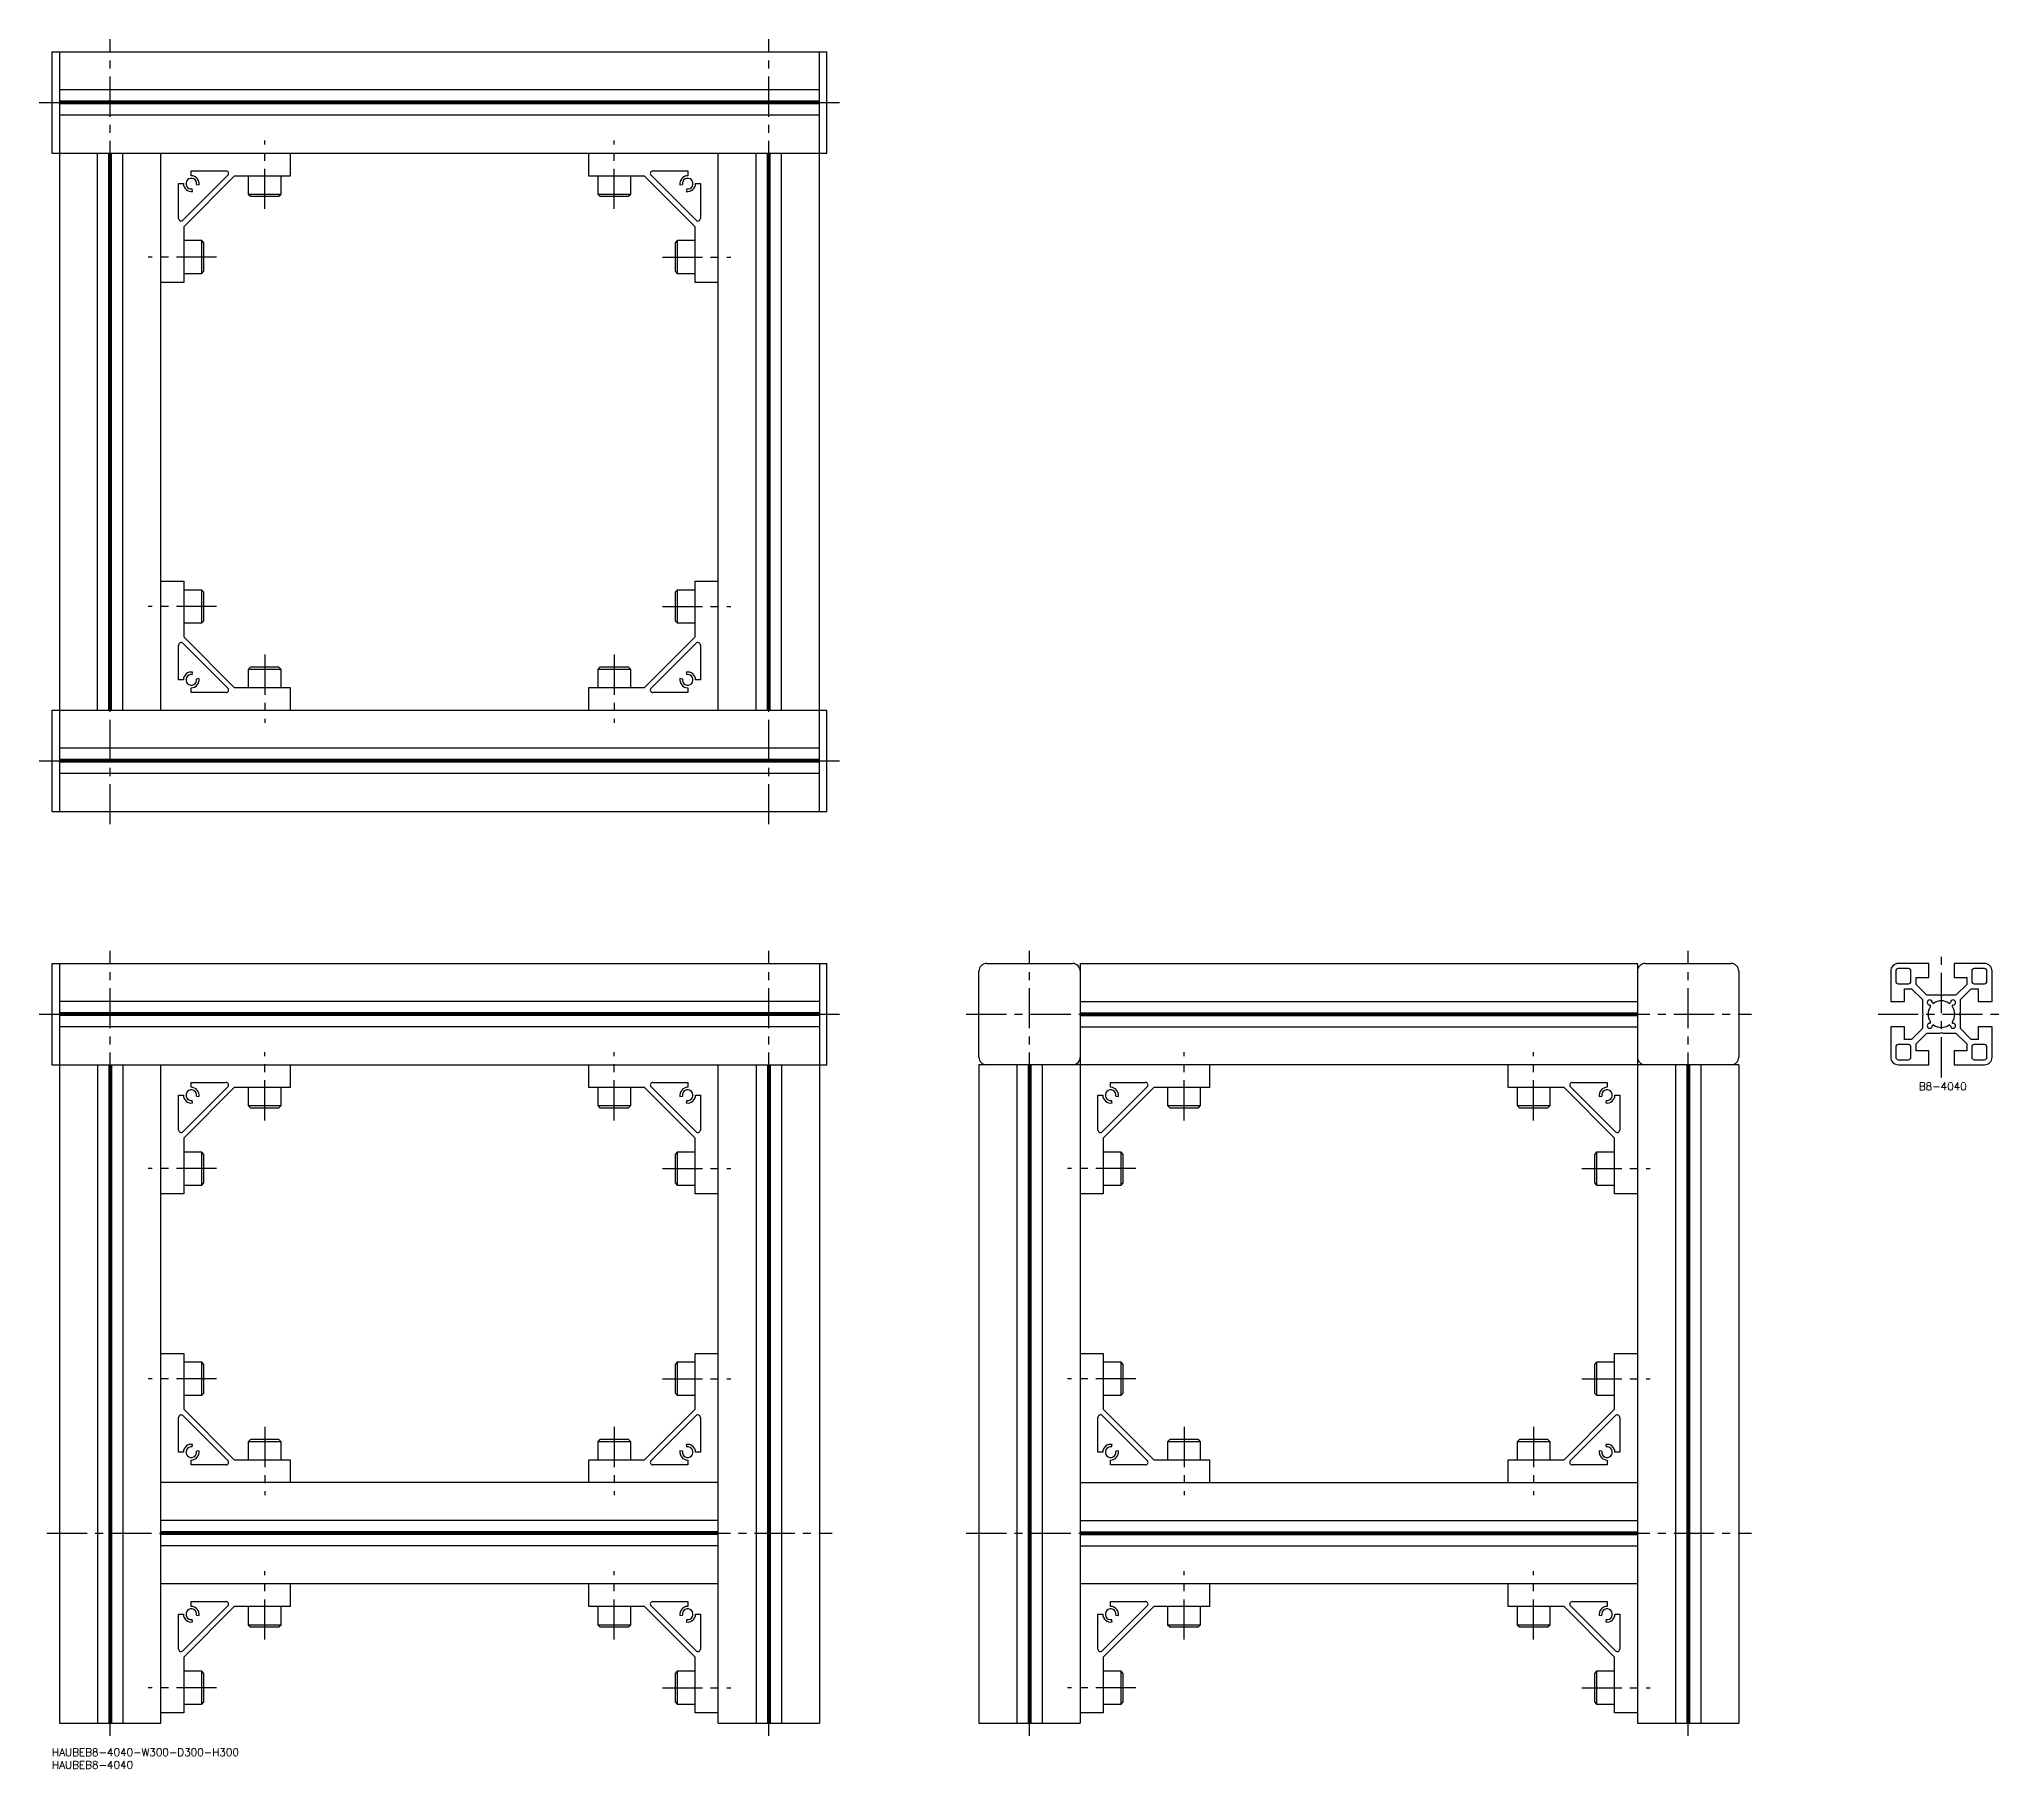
# Model space of a CAD drawing. Extents: x -5 to 771, y -8 to 675.
import ezdxf

# ---------------------------------------------------------------- set-up
doc = ezdxf.new("R2010")
doc.units = 0
doc.header["$LTSCALE"] = 0.5
doc.linetypes.add('CENTER', pattern=[50.8, 31.75, -6.35, 6.35, -6.35])
for name, color, linetype in [('MSM_CENTER', 1, 'CENTER'), ('MSM_CONTINUOUS', 7, 'CONTINUOUS'), ('MSM_PART_NUMBER', 7, 'CONTINUOUS')]:
    doc.layers.add(name, color=color, linetype=linetype)
doc.styles.get("Standard").update_dxf_attribs({"font": 'txt.shx', "height": 3, "bigfont": 'bigfont.shx'})

# ---------------------------------------------------------------- blocks, each defined once
blk = doc.blocks.new('*U8')
at = {"layer": 'MSM_PART_NUMBER'}
blk.add_text('HAUBEB8-4040-W300-D300-H300', height=3, dxfattribs=at).set_placement((0, -3))
blk = doc.blocks.new('*U9')
at = {"layer": 'MSM_PART_NUMBER'}
blk.add_text('HAUBEB8-4040', height=3, dxfattribs=at).set_placement((0, -8))
blk = doc.blocks.new('*U10')
at = {"layer": 'MSM_PART_NUMBER'}
blk.add_text('B8-4040', height=3, dxfattribs=at).set_placement((737.11, 259.97))

msp = doc.modelspace()

# ---------------------------------------------------------------- linework, layer by layer
at = {"layer": 'MSM_CENTER'}
for p, q in [((23, 365), (23, 675)), ((283, 365), (283, 675)), ((-5, 650), (311, 650)), ((84, 608), (84, 635)), ((222, 608), (222, 635)), ((65, 589), (38, 589)), ((241, 589), (268, 589)), ((65, 451), (38, 451)), ((241, 451), (268, 451)), ((84, 432), (84, 405)), ((222, 432), (222, 405)), ((-5, 390), (311, 390)), ((23, 5), (23, 315)), ((283, 5), (283, 315)), ((386, 5), (386, 315)), ((646, 5), (646, 315)), ((746, 265), (746, 315)), ((-5, 290), (311, 290)), ((361, 290), (671, 290)), ((721, 290), (771, 290)), ((84, 248), (84, 275)), ((222, 248), (222, 275)), ((447, 248), (447, 275)), ((585, 248), (585, 275)), ((65, 229), (38, 229)), ((241, 229), (268, 229)), ((428, 229), (401, 229)), ((604, 229), (631, 229)), ((65, 146), (38, 146)), ((241, 146), (268, 146)), ((428, 146), (401, 146)), ((604, 146), (631, 146)), ((84, 127), (84, 100)), ((222, 127), (222, 100)), ((447, 127), (447, 100)), ((585, 127), (585, 100)), ((-2, 85), (308, 85)), ((361, 85), (671, 85)), ((84, 43), (84, 70)), ((222, 43), (222, 70)), ((447, 43), (447, 70)), ((585, 43), (585, 70)), ((65, 24), (38, 24)), ((241, 24), (268, 24)), ((428, 24), (401, 24)), ((604, 24), (631, 24))]:
    msp.add_line(p, q, dxfattribs=at)
at = {"layer": 'MSM_CONTINUOUS'}
for p, q in [((0, 670), (306, 670)), ((0, 670), (0, 630)), ((3, 670), (3, 370)), ((303, 370), (303, 670)), ((306, 630), (306, 670)), ((303, 655), (3, 655)), ((303, 650.52), (3, 650.52)), ((303, 650), (3, 650)), ((303, 649.48), (3, 649.48)), ((303, 645), (3, 645)), ((0, 630), (306, 630)), ((18, 410), (18, 630)), ((22.48, 410), (22.48, 630)), ((23, 410), (23, 630)), ((23.52, 410), (23.52, 630)), ((28, 410), (28, 630)), ((43, 410), (43, 630)), ((94, 630), (94, 621)), ((212, 621), (212, 630)), ((263, 410), (263, 630)), ((278, 410), (278, 630)), ((282.48, 410), (282.48, 630)), ((283, 410), (283, 630)), ((283.52, 410), (283.52, 630)), ((288, 410), (288, 630)), ((69.46, 621.29), (51.71, 603.54)), ((72, 621), (52, 601)), ((55, 623), (68.76, 623)), ((55, 621.1), (55, 623)), ((94, 621), (72, 621)), ((77.5, 621), (77.5, 613.87)), ((90.5, 613.87), (90.5, 621)), ((234, 621), (212, 621)), ((215.5, 621), (215.5, 613.87)), ((228.5, 613.87), (228.5, 621)), ((254, 601), (234, 621)), ((254.29, 603.54), (236.54, 621.29)), ((237.24, 623), (251, 623)), ((251, 623), (251, 621.1)), ((50, 604.24), (50, 618)), ((50, 618), (51.9, 618)), ((55.54, 614.95), (55.36, 615.93)), ((57.07, 617.64), (58.05, 617.46)), ((77.5, 613.87), (78.37, 613)), ((77.5, 613.87), (90.5, 613.87)), ((89.63, 613), (90.5, 613.87)), ((215.5, 613.87), (216.37, 613)), ((215.5, 613.87), (228.5, 613.87)), ((227.63, 613), (228.5, 613.87)), ((247.95, 617.46), (248.93, 617.64)), ((250.64, 615.93), (250.46, 614.95)), ((254.1, 618), (256, 618)), ((256, 618), (256, 604.24)), ((78.37, 613), (89.63, 613)), ((216.37, 613), (227.63, 613)), ((52, 601), (52, 579)), ((254, 579), (254, 601)), ((59.13, 595.5), (52, 595.5)), ((60, 594.63), (59.13, 595.5)), ((59.13, 582.5), (59.13, 595.5)), ((60, 583.37), (60, 594.63)), ((246.87, 595.5), (246, 594.63)), ((246, 594.63), (246, 583.37)), ((254, 595.5), (246.87, 595.5)), ((246.87, 595.5), (246.87, 582.5)), ((52, 582.5), (59.13, 582.5)), ((59.13, 582.5), (60, 583.37)), ((246, 583.37), (246.87, 582.5)), ((246.87, 582.5), (254, 582.5)), ((52, 579), (43, 579)), ((263, 579), (254, 579)), ((43, 461), (52, 461)), ((52, 461), (52, 439)), ((254, 439), (254, 461)), ((254, 461), (263, 461)), ((59.13, 457.5), (52, 457.5)), ((60, 456.63), (59.13, 457.5)), ((59.13, 444.5), (59.13, 457.5)), ((60, 445.37), (60, 456.63)), ((246.87, 457.5), (246, 456.63)), ((246, 456.63), (246, 445.37)), ((254, 457.5), (246.87, 457.5)), ((246.87, 457.5), (246.87, 444.5)), ((52, 444.5), (59.13, 444.5)), ((59.13, 444.5), (60, 445.37)), ((246, 445.37), (246.87, 444.5)), ((246.87, 444.5), (254, 444.5)), ((50, 422), (50, 435.76)), ((51.71, 436.46), (69.46, 418.71)), ((52, 439), (72, 419)), ((234, 419), (254, 439)), ((236.54, 418.71), (254.29, 436.46)), ((256, 435.76), (256, 422)), ((78.37, 427), (77.5, 426.13)), ((89.63, 427), (78.37, 427)), ((90.5, 426.13), (89.63, 427)), ((216.37, 427), (215.5, 426.13)), ((227.63, 427), (216.37, 427)), ((228.5, 426.13), (227.63, 427)), ((51.9, 422), (50, 422)), ((55.36, 424.07), (55.54, 425.05)), ((58.05, 422.54), (57.07, 422.36)), ((77.5, 426.13), (77.5, 419)), ((90.5, 426.13), (77.5, 426.13)), ((90.5, 419), (90.5, 426.13)), ((215.5, 426.13), (215.5, 419)), ((228.5, 426.13), (215.5, 426.13)), ((228.5, 419), (228.5, 426.13)), ((248.93, 422.36), (247.95, 422.54)), ((250.46, 425.05), (250.64, 424.07)), ((256, 422), (254.1, 422)), ((55, 417), (55, 418.9)), ((68.76, 417), (55, 417)), ((72, 419), (94, 419)), ((94, 419), (94, 410)), ((212, 419), (234, 419)), ((212, 410), (212, 419)), ((251, 417), (237.24, 417)), ((251, 418.9), (251, 417)), ((0, 410), (306, 410)), ((0, 410), (0, 370)), ((306, 370), (306, 410)), ((303, 395), (3, 395)), ((303, 390.52), (3, 390.52)), ((303, 390), (3, 390)), ((303, 389.48), (3, 389.48)), ((303, 385), (3, 385)), ((0, 370), (306, 370)), ((0, 310), (306, 310)), ((0, 310), (0, 270)), ((3, 310), (3, 10)), ((303, 310), (303, 10)), ((306, 270), (306, 310)), ((366, 273), (366, 307)), ((369, 310), (403, 310)), ((406, 310), (406, 10)), ((406, 310), (626, 310)), ((626, 310), (626, 10)), ((629, 310), (663, 310)), ((666, 307), (666, 273)), ((726, 307), (726, 295)), ((728, 307), (728, 303)), ((741, 310), (729, 310)), ((733, 308), (729, 308)), ((734, 303), (734, 307)), ((736, 304.5), (741, 304.5)), ((736, 301.77), (736, 304.5)), ((741, 304.5), (741, 310)), ((763, 310), (751, 310)), ((751, 310), (751, 304.5)), ((751, 304.5), (756, 304.5)), ((756, 304.5), (756, 301.77)), ((758, 307), (758, 303)), ((763, 308), (759, 308)), ((764, 303), (764, 307)), ((766, 295), (766, 307)), ((303, 295), (3, 295)), ((406, 295), (626, 295)), ((726, 295), (731.5, 295)), ((729, 302), (733, 302)), ((731.5, 295), (731.5, 300)), ((731.5, 300), (734.23, 300)), ((734.23, 300), (738.5, 295.73)), ((740.27, 297.5), (736, 301.77)), ((738.5, 295.73), (738.5, 290.52)), ((745.48, 297.5), (740.27, 297.5)), ((746, 297.2), (745.48, 297.5)), ((746.52, 297.5), (746, 297.2)), ((751.73, 297.5), (746.52, 297.5)), ((756, 301.77), (751.73, 297.5)), ((753.5, 295.73), (757.77, 300)), ((753.5, 290.52), (753.5, 295.73)), ((757.77, 300), (760.5, 300)), ((759, 302), (763, 302)), ((760.5, 300), (760.5, 295)), ((760.5, 295), (766, 295)), ((303, 290.52), (3, 290.52)), ((303, 290), (3, 290)), ((303, 289.48), (3, 289.48)), ((406, 290.52), (626, 290.52)), ((406, 290), (626, 290)), ((406, 289.48), (626, 289.48)), ((738.5, 290.52), (738.8, 290)), ((738.8, 290), (738.5, 289.48)), ((738.5, 289.48), (738.5, 284.27)), ((753.2, 290), (753.5, 290.52)), ((753.5, 289.48), (753.2, 290)), ((753.5, 284.27), (753.5, 289.48)), ((303, 285), (3, 285)), ((406, 285), (626, 285)), ((731.5, 285), (726, 285)), ((726, 285), (726, 273)), ((731.5, 280), (731.5, 285)), ((734.23, 280), (731.5, 280)), ((738.5, 284.27), (734.23, 280)), ((736, 278.23), (740.27, 282.5)), ((740.27, 282.5), (745.48, 282.5)), ((745.48, 282.5), (746, 282.8)), ((746, 282.8), (746.52, 282.5)), ((746.52, 282.5), (751.73, 282.5)), ((751.73, 282.5), (756, 278.23)), ((757.77, 280), (753.5, 284.27)), ((760.5, 280), (757.77, 280)), ((766, 285), (760.5, 285)), ((760.5, 285), (760.5, 280)), ((766, 273), (766, 285)), ((728, 277), (728, 273)), ((733, 278), (729, 278)), ((729, 272), (733, 272)), ((734, 273), (734, 277)), ((736, 275.5), (736, 278.23)), ((741, 275.5), (736, 275.5)), ((741, 270), (741, 275.5)), ((751, 275.5), (751, 270)), ((756, 275.5), (751, 275.5)), ((756, 278.23), (756, 275.5)), ((758, 277), (758, 273)), ((763, 278), (759, 278)), ((759, 272), (763, 272)), ((764, 273), (764, 277)), ((0, 270), (306, 270)), ((18, 270), (18, 10)), ((22.48, 270), (22.48, 10)), ((23, 270), (23, 10)), ((23.52, 270), (23.52, 10)), ((28, 270), (28, 10)), ((43, 10), (43, 270)), ((94, 270), (94, 261)), ((212, 261), (212, 270)), ((263, 10), (263, 270)), ((278, 270), (278, 10)), ((282.48, 270), (282.48, 10)), ((283, 270), (283, 10)), ((283.52, 270), (283.52, 10)), ((288, 270), (288, 10)), ((666, 270), (366, 270)), ((366, 270), (366, 10)), ((381, 270), (381, 10)), ((385.48, 270), (385.48, 10)), ((386, 270), (386, 10)), ((386.52, 270), (386.52, 10)), ((391, 270), (391, 10)), ((457, 270), (457, 261)), ((575, 261), (575, 270)), ((641, 270), (641, 10)), ((645.48, 270), (645.48, 10)), ((646, 270), (646, 10)), ((646.52, 270), (646.52, 10)), ((651, 270), (651, 10)), ((666, 270), (666, 10)), ((729, 270), (741, 270)), ((751, 270), (763, 270)), ((50, 244.24), (50, 258)), ((50, 258), (51.9, 258)), ((69.46, 261.29), (51.71, 243.54)), ((72, 261), (52, 241)), ((55, 263), (68.76, 263)), ((55, 261.1), (55, 263)), ((57.07, 257.64), (58.05, 257.46)), ((94, 261), (72, 261)), ((77.5, 261), (77.5, 253.87)), ((90.5, 253.87), (90.5, 261)), ((234, 261), (212, 261)), ((215.5, 261), (215.5, 253.87)), ((228.5, 253.87), (228.5, 261)), ((254, 241), (234, 261)), ((254.29, 243.54), (236.54, 261.29)), ((237.24, 263), (251, 263)), ((247.95, 257.46), (248.93, 257.64)), ((251, 263), (251, 261.1)), ((254.1, 258), (256, 258)), ((256, 258), (256, 244.24)), ((413, 244.24), (413, 258)), ((413, 258), (414.9, 258)), ((432.46, 261.29), (414.71, 243.54)), ((435, 261), (415, 241)), ((418, 263), (431.76, 263)), ((418, 261.1), (418, 263)), ((420.07, 257.64), (421.05, 257.46)), ((457, 261), (435, 261)), ((440.5, 261), (440.5, 253.87)), ((453.5, 253.87), (453.5, 261)), ((597, 261), (575, 261)), ((578.5, 261), (578.5, 253.87)), ((591.5, 253.87), (591.5, 261)), ((617, 241), (597, 261)), ((617.29, 243.54), (599.54, 261.29)), ((600.24, 263), (614, 263)), ((610.95, 257.46), (611.93, 257.64)), ((614, 263), (614, 261.1)), ((617.1, 258), (619, 258)), ((619, 258), (619, 244.24)), ((55.54, 254.95), (55.36, 255.93)), ((77.5, 253.87), (78.37, 253)), ((77.5, 253.87), (90.5, 253.87)), ((78.37, 253), (89.63, 253)), ((89.63, 253), (90.5, 253.87)), ((215.5, 253.87), (216.37, 253)), ((215.5, 253.87), (228.5, 253.87)), ((216.37, 253), (227.63, 253)), ((227.63, 253), (228.5, 253.87)), ((250.64, 255.93), (250.46, 254.95)), ((418.54, 254.95), (418.36, 255.93)), ((440.5, 253.87), (441.37, 253)), ((440.5, 253.87), (453.5, 253.87)), ((441.37, 253), (452.63, 253)), ((452.63, 253), (453.5, 253.87)), ((578.5, 253.87), (579.37, 253)), ((578.5, 253.87), (591.5, 253.87)), ((579.37, 253), (590.63, 253)), ((590.63, 253), (591.5, 253.87)), ((613.64, 255.93), (613.46, 254.95)), ((52, 241), (52, 219)), ((254, 219), (254, 241)), ((415, 241), (415, 219)), ((617, 219), (617, 241)), ((59.13, 235.5), (52, 235.5)), ((60, 234.63), (59.13, 235.5)), ((59.13, 222.5), (59.13, 235.5)), ((60, 223.37), (60, 234.63)), ((246.87, 235.5), (246, 234.63)), ((246, 234.63), (246, 223.37)), ((254, 235.5), (246.87, 235.5)), ((246.87, 235.5), (246.87, 222.5)), ((422.13, 235.5), (415, 235.5)), ((423, 234.63), (422.13, 235.5)), ((422.13, 222.5), (422.13, 235.5)), ((423, 223.37), (423, 234.63)), ((609.87, 235.5), (609, 234.63)), ((609, 234.63), (609, 223.37)), ((617, 235.5), (609.87, 235.5)), ((609.87, 235.5), (609.87, 222.5)), ((52, 219), (43, 219)), ((52, 222.5), (59.13, 222.5)), ((59.13, 222.5), (60, 223.37)), ((246, 223.37), (246.87, 222.5)), ((246.87, 222.5), (254, 222.5)), ((263, 219), (254, 219)), ((415, 219), (406, 219)), ((415, 222.5), (422.13, 222.5)), ((422.13, 222.5), (423, 223.37)), ((609, 223.37), (609.87, 222.5)), ((609.87, 222.5), (617, 222.5)), ((626, 219), (617, 219)), ((43, 156), (52, 156)), ((52, 156), (52, 134)), ((254, 134), (254, 156)), ((254, 156), (263, 156)), ((406, 156), (415, 156)), ((415, 156), (415, 134)), ((617, 134), (617, 156)), ((617, 156), (626, 156)), ((59.13, 152.5), (52, 152.5)), ((60, 151.63), (59.13, 152.5)), ((59.13, 139.5), (59.13, 152.5)), ((60, 140.37), (60, 151.63)), ((246.87, 152.5), (246, 151.63)), ((246, 151.63), (246, 140.37)), ((254, 152.5), (246.87, 152.5)), ((246.87, 152.5), (246.87, 139.5)), ((422.13, 152.5), (415, 152.5)), ((423, 151.63), (422.13, 152.5)), ((422.13, 139.5), (422.13, 152.5)), ((423, 140.37), (423, 151.63)), ((609.87, 152.5), (609, 151.63)), ((609, 151.63), (609, 140.37)), ((617, 152.5), (609.87, 152.5)), ((609.87, 152.5), (609.87, 139.5)), ((59.13, 139.5), (60, 140.37)), ((246, 140.37), (246.87, 139.5)), ((422.13, 139.5), (423, 140.37)), ((609, 140.37), (609.87, 139.5)), ((52, 139.5), (59.13, 139.5)), ((52, 134), (72, 114)), ((234, 114), (254, 134)), ((246.87, 139.5), (254, 139.5)), ((415, 139.5), (422.13, 139.5)), ((415, 134), (435, 114)), ((597, 114), (617, 134)), ((609.87, 139.5), (617, 139.5)), ((50, 117), (50, 130.76)), ((51.71, 131.46), (69.46, 113.71)), ((236.54, 113.71), (254.29, 131.46)), ((256, 130.76), (256, 117)), ((413, 117), (413, 130.76)), ((414.71, 131.46), (432.46, 113.71)), ((599.54, 113.71), (617.29, 131.46)), ((619, 130.76), (619, 117)), ((51.9, 117), (50, 117)), ((55.36, 119.07), (55.54, 120.05)), ((58.05, 117.54), (57.07, 117.36)), ((78.37, 122), (77.5, 121.13)), ((77.5, 121.13), (77.5, 114)), ((90.5, 121.13), (77.5, 121.13)), ((89.63, 122), (78.37, 122)), ((90.5, 121.13), (89.63, 122)), ((90.5, 114), (90.5, 121.13)), ((216.37, 122), (215.5, 121.13)), ((215.5, 121.13), (215.5, 114)), ((228.5, 121.13), (215.5, 121.13)), ((227.63, 122), (216.37, 122)), ((228.5, 121.13), (227.63, 122)), ((228.5, 114), (228.5, 121.13)), ((248.93, 117.36), (247.95, 117.54)), ((250.46, 120.05), (250.64, 119.07)), ((256, 117), (254.1, 117)), ((414.9, 117), (413, 117)), ((418.36, 119.07), (418.54, 120.05)), ((421.05, 117.54), (420.07, 117.36)), ((441.37, 122), (440.5, 121.13)), ((440.5, 121.13), (440.5, 114)), ((453.5, 121.13), (440.5, 121.13)), ((452.63, 122), (441.37, 122)), ((453.5, 121.13), (452.63, 122)), ((453.5, 114), (453.5, 121.13)), ((579.37, 122), (578.5, 121.13)), ((578.5, 121.13), (578.5, 114)), ((591.5, 121.13), (578.5, 121.13)), ((590.63, 122), (579.37, 122)), ((591.5, 121.13), (590.63, 122)), ((591.5, 114), (591.5, 121.13)), ((611.93, 117.36), (610.95, 117.54)), ((613.46, 120.05), (613.64, 119.07)), ((619, 117), (617.1, 117)), ((55, 112), (55, 113.9)), ((68.76, 112), (55, 112)), ((72, 114), (94, 114)), ((94, 114), (94, 105)), ((212, 114), (234, 114)), ((212, 105), (212, 114)), ((251, 112), (237.24, 112)), ((251, 113.9), (251, 112)), ((418, 112), (418, 113.9)), ((431.76, 112), (418, 112)), ((435, 114), (457, 114)), ((457, 114), (457, 105)), ((575, 114), (597, 114)), ((575, 105), (575, 114)), ((614, 112), (600.24, 112)), ((614, 113.9), (614, 112)), ((263, 105), (43, 105)), ((406, 105), (626, 105)), ((263, 90), (43, 90)), ((263, 85.52), (43, 85.52)), ((406, 90), (626, 90)), ((406, 85.52), (626, 85.52)), ((263, 85), (43, 85)), ((263, 84.48), (43, 84.48)), ((263, 80), (43, 80)), ((406, 85), (626, 85)), ((406, 84.48), (626, 84.48)), ((406, 80), (626, 80)), ((263, 65), (43, 65)), ((94, 65), (94, 56)), ((212, 56), (212, 65)), ((626, 65), (406, 65)), ((457, 65), (457, 56)), ((575, 56), (575, 65)), ((69.46, 56.29), (51.71, 38.54)), ((72, 56), (52, 36)), ((55, 58), (68.76, 58)), ((55, 56.1), (55, 58)), ((94, 56), (72, 56)), ((77.5, 56), (77.5, 48.87)), ((90.5, 48.87), (90.5, 56)), ((234, 56), (212, 56)), ((215.5, 56), (215.5, 48.87)), ((228.5, 48.87), (228.5, 56)), ((254, 36), (234, 56)), ((254.29, 38.54), (236.54, 56.29)), ((237.24, 58), (251, 58)), ((251, 58), (251, 56.1)), ((432.46, 56.29), (414.71, 38.54)), ((435, 56), (415, 36)), ((418, 58), (431.76, 58)), ((418, 56.1), (418, 58)), ((457, 56), (435, 56)), ((440.5, 56), (440.5, 48.87)), ((453.5, 48.87), (453.5, 56)), ((597, 56), (575, 56)), ((578.5, 56), (578.5, 48.87)), ((591.5, 48.87), (591.5, 56)), ((617, 36), (597, 56)), ((617.29, 38.54), (599.54, 56.29)), ((600.24, 58), (614, 58)), ((614, 58), (614, 56.1)), ((50, 39.24), (50, 53)), ((50, 53), (51.9, 53)), ((55.54, 49.95), (55.36, 50.93)), ((57.07, 52.64), (58.05, 52.46)), ((77.5, 48.87), (78.37, 48)), ((77.5, 48.87), (90.5, 48.87)), ((78.37, 48), (89.63, 48)), ((89.63, 48), (90.5, 48.87)), ((215.5, 48.87), (216.37, 48)), ((215.5, 48.87), (228.5, 48.87)), ((216.37, 48), (227.63, 48)), ((227.63, 48), (228.5, 48.87)), ((247.95, 52.46), (248.93, 52.64)), ((250.64, 50.93), (250.46, 49.95)), ((254.1, 53), (256, 53)), ((256, 53), (256, 39.24)), ((413, 39.24), (413, 53)), ((413, 53), (414.9, 53)), ((418.54, 49.95), (418.36, 50.93)), ((420.07, 52.64), (421.05, 52.46)), ((440.5, 48.87), (441.37, 48)), ((440.5, 48.87), (453.5, 48.87)), ((441.37, 48), (452.63, 48)), ((452.63, 48), (453.5, 48.87)), ((578.5, 48.87), (579.37, 48)), ((578.5, 48.87), (591.5, 48.87)), ((579.37, 48), (590.63, 48)), ((590.63, 48), (591.5, 48.87)), ((610.95, 52.46), (611.93, 52.64)), ((613.64, 50.93), (613.46, 49.95)), ((617.1, 53), (619, 53)), ((619, 53), (619, 39.24)), ((52, 36), (52, 14)), ((254, 14), (254, 36)), ((415, 36), (415, 14)), ((617, 14), (617, 36)), ((59.13, 30.5), (52, 30.5)), ((60, 29.63), (59.13, 30.5)), ((59.13, 17.5), (59.13, 30.5)), ((60, 18.37), (60, 29.63)), ((246.87, 30.5), (246, 29.63)), ((246, 29.63), (246, 18.37)), ((254, 30.5), (246.87, 30.5)), ((246.87, 30.5), (246.87, 17.5)), ((422.13, 30.5), (415, 30.5)), ((423, 29.63), (422.13, 30.5)), ((422.13, 17.5), (422.13, 30.5)), ((423, 18.37), (423, 29.63)), ((609.87, 30.5), (609, 29.63)), ((609, 29.63), (609, 18.37)), ((617, 30.5), (609.87, 30.5)), ((609.87, 30.5), (609.87, 17.5)), ((52, 17.5), (59.13, 17.5)), ((59.13, 17.5), (60, 18.37)), ((246, 18.37), (246.87, 17.5)), ((246.87, 17.5), (254, 17.5)), ((415, 17.5), (422.13, 17.5)), ((422.13, 17.5), (423, 18.37)), ((609, 18.37), (609.87, 17.5)), ((609.87, 17.5), (617, 17.5)), ((3, 10), (43, 10)), ((52, 14), (43, 14)), ((263, 14), (254, 14)), ((263, 10), (303, 10)), ((366, 10), (406, 10)), ((415, 14), (406, 14)), ((626, 14), (617, 14)), ((626, 10), (666, 10))]:
    msp.add_line(p, q, dxfattribs=at)
for centre, radius, start, end in [((55, 618), 3.1, 350, 90), ((68.76, 622), 1, 315, 90), ((237.24, 622), 1, 90, 225), ((251, 618), 3.1, 90, 190), ((55, 618), 3.1, 180, 280), ((55, 618), 2.1, 350, 280), ((251, 618), 2.1, 260, 190), ((251, 618), 3.1, 260, 0), ((51, 604.24), 1, 180, 315), ((255, 604.24), 1, 225, 0), ((51, 435.76), 1, 45, 180), ((255, 435.76), 1, 0, 135), ((55, 422), 3.1, 80, 180), ((55, 422), 2.1, 80, 10), ((55, 422), 3.1, 270, 10), ((251, 422), 3.1, 170, 270), ((251, 422), 2.1, 170, 100), ((251, 422), 3.1, 0, 100), ((68.76, 418), 1, 270, 45), ((237.24, 418), 1, 135, 270), ((369, 307), 3, 90, 180), ((403, 307), 3, 0, 90), ((629, 307), 3, 90, 180), ((663, 307), 3, 0, 90), ((729, 307), 3, 90, 180), ((729, 307), 1, 90, 180), ((729, 303), 1, 180, 270), ((733, 307), 1, 0, 90), ((733, 303), 1, 270, 0), ((759, 307), 1, 90, 180), ((759, 303), 1, 180, 270), ((763, 307), 3, 0, 90), ((763, 307), 1, 0, 90), ((763, 303), 1, 270, 0), ((741.4, 294.6), 1, 2.53518, 267.46482), ((746, 290), 5.25, 55.53237, 124.46763), ((750.6, 294.6), 1, 272.53518, 177.46482), ((746, 290), 5.25, 145.53237, 214.46763), ((741.34, 293.2), 0.4, 325.53237, 87.46482), ((742.8, 294.66), 0.4, 182.53518, 304.46763), ((749.2, 294.66), 0.4, 235.53237, 357.46482), ((750.66, 293.2), 0.4, 92.53518, 214.46763), ((746, 290), 5.25, 325.53237, 34.46763), ((741.4, 285.4), 1, 92.53518, 357.46482), ((741.34, 286.8), 0.4, 272.53518, 34.46763), ((742.8, 285.34), 0.4, 55.53237, 177.46482), ((746, 290), 5.25, 235.53237, 304.46763), ((749.2, 285.34), 0.4, 2.53518, 124.46763), ((750.6, 285.4), 1, 182.53518, 87.46482), ((750.66, 286.8), 0.4, 145.53237, 267.46482), ((369, 273), 3, 180, 270), ((403, 273), 3, 270, 0), ((629, 273), 3, 180, 270), ((663, 273), 3, 270, 0), ((729, 273), 3, 180, 270), ((729, 277), 1, 90, 180), ((729, 273), 1, 180, 270), ((733, 277), 1, 0, 90), ((733, 273), 1, 270, 0), ((759, 277), 1, 90, 180), ((759, 273), 1, 180, 270), ((763, 277), 1, 0, 90), ((763, 273), 1, 270, 0), ((763, 273), 3, 270, 0), ((55, 258), 3.1, 180, 280), ((55, 258), 2.1, 350, 280), ((55, 258), 3.1, 350, 90), ((68.76, 262), 1, 315, 90), ((237.24, 262), 1, 90, 225), ((251, 258), 3.1, 90, 190), ((251, 258), 2.1, 260, 190), ((251, 258), 3.1, 260, 0), ((418, 258), 3.1, 180, 280), ((418, 258), 2.1, 350, 280), ((418, 258), 3.1, 350, 90), ((431.76, 262), 1, 315, 90), ((600.24, 262), 1, 90, 225), ((614, 258), 3.1, 90, 190), ((614, 258), 2.1, 260, 190), ((614, 258), 3.1, 260, 0), ((51, 244.24), 1, 180, 315), ((255, 244.24), 1, 225, 0), ((414, 244.24), 1, 180, 315), ((618, 244.24), 1, 225, 0), ((51, 130.76), 1, 45, 180), ((255, 130.76), 1, 0, 135), ((414, 130.76), 1, 45, 180), ((618, 130.76), 1, 0, 135), ((55, 117), 3.1, 80, 180), ((55, 117), 2.1, 80, 10), ((55, 117), 3.1, 270, 10), ((251, 117), 3.1, 170, 270), ((251, 117), 2.1, 170, 100), ((251, 117), 3.1, 0, 100), ((418, 117), 3.1, 80, 180), ((418, 117), 2.1, 80, 10), ((418, 117), 3.1, 270, 10), ((614, 117), 3.1, 170, 270), ((614, 117), 2.1, 170, 100), ((614, 117), 3.1, 0, 100), ((68.76, 113), 1, 270, 45), ((237.24, 113), 1, 135, 270), ((431.76, 113), 1, 270, 45), ((600.24, 113), 1, 135, 270), ((55, 53), 2.1, 350, 280), ((55, 53), 3.1, 350, 90), ((68.76, 57), 1, 315, 90), ((237.24, 57), 1, 90, 225), ((251, 53), 3.1, 90, 190), ((251, 53), 2.1, 260, 190), ((418, 53), 2.1, 350, 280), ((418, 53), 3.1, 350, 90), ((431.76, 57), 1, 315, 90), ((600.24, 57), 1, 90, 225), ((614, 53), 3.1, 90, 190), ((614, 53), 2.1, 260, 190), ((55, 53), 3.1, 180, 280), ((251, 53), 3.1, 260, 0), ((418, 53), 3.1, 180, 280), ((614, 53), 3.1, 260, 0), ((51, 39.24), 1, 180, 315), ((255, 39.24), 1, 225, 0), ((414, 39.24), 1, 180, 315), ((618, 39.24), 1, 225, 0)]:
    msp.add_arc(centre, radius, start, end, dxfattribs=at)

# ---------------------------------------------------------------- block references
for name in ['*U10', '*U8', '*U9']:
    msp.add_blockref(name, (0, 0), dxfattribs=at)

doc.saveas('drawing.dxf')
